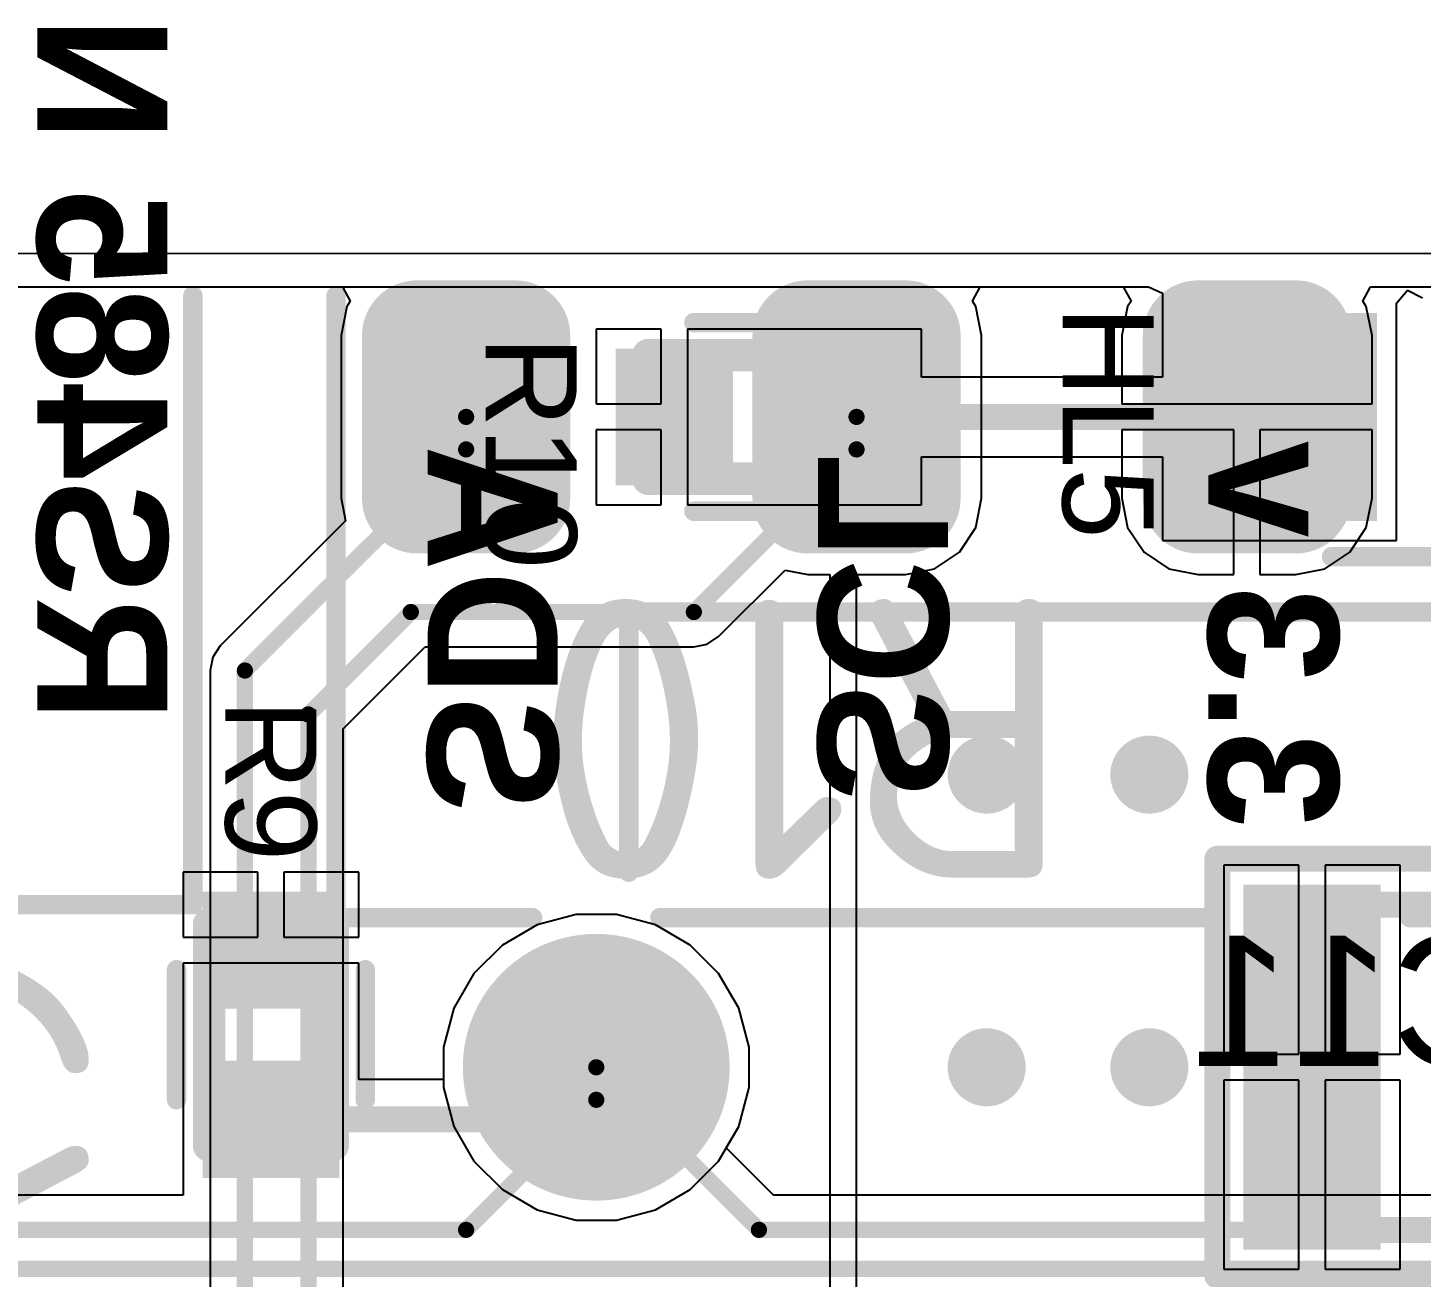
# Model space of a CAD drawing. Header units: inches. Extents: x -0.1 to 88.5, y -0.1 to 66.5.
# Drawn here: x 46.63 to 57.34, y 7.14 to 16.74 of the extents above; entities that cross this region are included whole.
import ezdxf

# ---------------------------------------------------------------- set-up
doc = ezdxf.new("R2010")
doc.units = ezdxf.units.IN
for name, color, linetype in [('Assembly Notes', 56, 'Continuous'), ('Bottom Layer', 5, 'Continuous'), ('Bottom Overlay', 54, 'Continuous'), ('Bottom Paste', 16, 'Continuous'), ('Bottom Solder', 6, 'Continuous'), ('Mechanical 13', 56, 'Continuous'), ('Mechanical 15', 56, 'Continuous'), ('Mechanical 16', 56, 'Continuous'), ('Mechanical 3', 76, 'Continuous'), ('Mechanical 5', 56, 'Continuous'), ('Multi-Layer', 9, 'Continuous'), ('Pad Holes', 156, 'Continuous'), ('Top Layer', 1, 'Continuous'), ('Top Overlay', 2, 'Continuous'), ('Top Paste', 8, 'Continuous'), ('Top Solder', 216, 'Continuous'), ('Via Holes', 16, 'Continuous')]:
    doc.layers.add(name, color=color, linetype=linetype)
doc.styles.add('Arial', font='', dxfattribs={"height": 0.2})
doc.styles.add('Century Gothic_Bold', font='', dxfattribs={"height": 0.2})
doc.styles.add('GOST type B', font='', dxfattribs={"height": 0.2})
doc.styles.get('Arial').set_extended_font_data('Arial')
doc.styles.get('Century Gothic_Bold').set_extended_font_data('Century Gothic', bold=True)
doc.styles.get('GOST type B').set_extended_font_data('GOST type B')

# ---------------------------------------------------------------- blocks, each defined once
blk = doc.blocks.new('SOT23_3_B_76')
at = {"layer": 'Bottom Layer'}
for points in [[(-1.506, 1.336), (-0.744, 1.336), (-0.744, 0.574), (-1.506, 0.574)], [(0.78, 0.383), (1.542, 0.383), (1.542, -0.379), (0.78, -0.379)], [(-1.506, -0.569), (-0.744, -0.569), (-0.744, -1.331), (-1.506, -1.331)]]:
    blk.add_hatch(color=5, dxfattribs=at).paths.add_polyline_path(points)
at = {"layer": 'Bottom Paste'}
for points in [[(-1.506, 1.336), (-0.744, 1.336), (-0.744, 0.574), (-1.506, 0.574)], [(0.78, 0.383), (1.542, 0.383), (1.542, -0.379), (0.78, -0.379)], [(-1.506, -0.569), (-0.744, -0.569), (-0.744, -1.331), (-1.506, -1.331)]]:
    blk.add_hatch(color=16, dxfattribs=at).paths.add_polyline_path(points)
at = {"layer": 'Bottom Solder'}
for points in [[(-1.556, 1.386), (-0.694, 1.386), (-0.694, 0.524), (-1.556, 0.524)], [(0.73, 0.433), (1.592, 0.433), (1.592, -0.429), (0.73, -0.429)], [(-1.556, -0.519), (-0.694, -0.519), (-0.694, -1.381), (-1.556, -1.381)]]:
    blk.add_hatch(color=6, dxfattribs=at).paths.add_polyline_path(points)
at = {"layer": 'Assembly Notes'}
for points in [[(-1.225, 1.55, 0.25, 0.25, 0), (1.275, 1.55, 0.25, 0.25, 0)], [(-1.225, -1.55, 0.25, 0.25, 0), (-1.225, 1.55, 0.25, 0.25, 0)], [(1.275, -1.55, 0.25, 0.25, 0), (1.275, 1.55, 0.25, 0.25, 0)], [(-1.225, -1.55, 0.25, 0.25, 0), (1.275, -1.55, 0.25, 0.25, 0)]]:
    blk.add_lwpolyline(points, format="xyseb", dxfattribs=at)
for points in [[(-1.288, 1.55, 0.125, 0.125, 1), (-1.163, 1.55, 0.125, 0.125, 1)], [(-1.288, 1.55, 0.125, 0.125, 1), (-1.163, 1.55, 0.125, 0.125, 1)], [(1.213, 1.55, 0.125, 0.125, 1), (1.338, 1.55, 0.125, 0.125, 1)], [(1.213, 1.55, 0.125, 0.125, 1), (1.338, 1.55, 0.125, 0.125, 1)], [(-1.288, -1.55, 0.125, 0.125, 1), (-1.163, -1.55, 0.125, 0.125, 1)], [(-1.288, -1.55, 0.125, 0.125, 1), (-1.163, -1.55, 0.125, 0.125, 1)], [(1.213, -1.55, 0.125, 0.125, 1), (1.338, -1.55, 0.125, 0.125, 1)], [(1.213, -1.55, 0.125, 0.125, 1), (1.338, -1.55, 0.125, 0.125, 1)]]:
    blk.add_lwpolyline(points, format="xyseb", close=True, dxfattribs=at)
at = {"layer": 'Bottom Overlay'}
for points in [[(-0.425, 1.503, 0.15, 0.15, 0), (0.653, 1.503, 0.15, 0.15, 0)], [(0.653, 0.775, 0.15, 0.15, 0), (0.653, 1.503, 0.15, 0.15, 0)], [(-0.625, -0.2, 0.15, 0.15, 0), (-0.625, 0.2, 0.15, 0.15, 0)], [(0.653, -1.503, 0.15, 0.15, 0), (0.653, -0.775, 0.15, 0.15, 0)], [(-0.375, -1.503, 0.15, 0.15, 0), (0.653, -1.503, 0.15, 0.15, 0)]]:
    blk.add_lwpolyline(points, format="xyseb", dxfattribs=at)
for points in [[(-0.462, 1.503, 0.075, 0.075, 1), (-0.387, 1.503, 0.075, 0.075, 1)], [(0.616, 1.503, 0.075, 0.075, 1), (0.691, 1.503, 0.075, 0.075, 1)], [(0.616, 1.503, 0.075, 0.075, 1), (0.691, 1.503, 0.075, 0.075, 1)], [(0.616, 0.775, 0.075, 0.075, 1), (0.691, 0.775, 0.075, 0.075, 1)], [(-0.663, 0.2, 0.075, 0.075, 1), (-0.587, 0.2, 0.075, 0.075, 1)], [(-0.663, -0.2, 0.075, 0.075, 1), (-0.587, -0.2, 0.075, 0.075, 1)], [(0.616, -0.775, 0.075, 0.075, 1), (0.691, -0.775, 0.075, 0.075, 1)], [(-0.412, -1.503, 0.075, 0.075, 1), (-0.337, -1.503, 0.075, 0.075, 1)], [(0.616, -1.503, 0.075, 0.075, 1), (0.691, -1.503, 0.075, 0.075, 1)], [(0.616, -1.503, 0.075, 0.075, 1), (0.691, -1.503, 0.075, 0.075, 1)]]:
    blk.add_lwpolyline(points, format="xyseb", close=True, dxfattribs=at)
at = {"layer": 'Assembly Notes', "style": 'GOST type B', "text_generation_flag": 2}
blk.add_text('D2', height=2.15, rotation=180, dxfattribs=at).set_placement((-0.025, -1.9))
blk = doc.blocks.new('1210C_B_79')
at = {"layer": 'Bottom Layer'}
for points in [[(-2.102, 1.353), (-1.148, 1.353), (-1.148, -1.353), (-2.102, -1.353)], [(1.148, 1.353), (2.102, 1.353), (2.102, -1.353), (1.148, -1.353)]]:
    blk.add_hatch(color=5, dxfattribs=at).paths.add_polyline_path(points)
at = {"layer": 'Bottom Paste'}
for points in [[(-2.102, 1.353), (-1.148, 1.353), (-1.148, -1.353), (-2.102, -1.353)], [(1.148, 1.353), (2.102, 1.353), (2.102, -1.353), (1.148, -1.353)]]:
    blk.add_hatch(color=16, dxfattribs=at).paths.add_polyline_path(points)
at = {"layer": 'Bottom Solder'}
for points in [[(-2.152, 1.403), (-1.098, 1.403), (-1.098, -1.403), (-2.152, -1.403)], [(1.098, 1.403), (2.152, 1.403), (2.152, -1.403), (1.098, -1.403)]]:
    blk.add_hatch(color=6, dxfattribs=at).paths.add_polyline_path(points)
at = {"layer": 'Bottom Overlay'}
for points in [[(0.75, 1.275, 0.15, 0.15, 0), (-0.75, 1.275, 0.15, 0.15, 0)], [(0, 0.925, 0.15, 0.15, 0), (0, 0, 0.15, 0.15, 0)], [(0, 0, 0.15, 0.15, 0), (0, -0.925, 0.15, 0.15, 0)], [(0.75, -1.275, 0.15, 0.15, 0), (-0.75, -1.275, 0.15, 0.15, 0)]]:
    blk.add_lwpolyline(points, format="xyseb", dxfattribs=at)
for points in [[(-0.788, 1.275, 0.075, 0.075, 1), (-0.713, 1.275, 0.075, 0.075, 1)], [(0.713, 1.275, 0.075, 0.075, 1), (0.788, 1.275, 0.075, 0.075, 1)], [(-0.038, 0.925, 0.075, 0.075, 1), (0.038, 0.925, 0.075, 0.075, 1)], [(-0.038, 0, 0.075, 0.075, 1), (0.038, 0, 0.075, 0.075, 1)], [(-0.038, 0, 0.075, 0.075, 1), (0.038, 0, 0.075, 0.075, 1)], [(-0.038, -0.925, 0.075, 0.075, 1), (0.038, -0.925, 0.075, 0.075, 1)], [(-0.788, -1.275, 0.075, 0.075, 1), (-0.713, -1.275, 0.075, 0.075, 1)], [(0.713, -1.275, 0.075, 0.075, 1), (0.788, -1.275, 0.075, 0.075, 1)]]:
    blk.add_lwpolyline(points, format="xyseb", close=True, dxfattribs=at)
at = {"layer": 'Mechanical 13'}
for points in [[(1.6, 1.25, 0.2, 0.2, 0), (-1.6, 1.25, 0.2, 0.2, 0)], [(-1.6, 1.25, 0.2, 0.2, 0), (-1.6, -1.25, 0.2, 0.2, 0)], [(1.6, 1.25, 0.2, 0.2, 0), (1.6, -1.25, 0.2, 0.2, 0)], [(1.6, -1.25, 0.2, 0.2, 0), (-1.6, -1.25, 0.2, 0.2, 0)]]:
    blk.add_lwpolyline(points, format="xyseb", dxfattribs=at)
for points in [[(-1.65, 1.25, 0.1, 0.1, 1), (-1.55, 1.25, 0.1, 0.1, 1)], [(-1.65, 1.25, 0.1, 0.1, 1), (-1.55, 1.25, 0.1, 0.1, 1)], [(1.55, 1.25, 0.1, 0.1, 1), (1.65, 1.25, 0.1, 0.1, 1)], [(1.55, 1.25, 0.1, 0.1, 1), (1.65, 1.25, 0.1, 0.1, 1)], [(-1.65, -1.25, 0.1, 0.1, 1), (-1.55, -1.25, 0.1, 0.1, 1)], [(-1.65, -1.25, 0.1, 0.1, 1), (-1.55, -1.25, 0.1, 0.1, 1)], [(1.55, -1.25, 0.1, 0.1, 1), (1.65, -1.25, 0.1, 0.1, 1)], [(1.55, -1.25, 0.1, 0.1, 1), (1.65, -1.25, 0.1, 0.1, 1)]]:
    blk.add_lwpolyline(points, format="xyseb", close=True, dxfattribs=at)
at = {"layer": 'Mechanical 15'}
for points in [[(2.352, 1.603, 0.2, 0.2, 0), (-2.352, 1.603, 0.2, 0.2, 0)], [(-2.352, 1.603, 0.2, 0.2, 0), (-2.352, -1.603, 0.2, 0.2, 0)], [(2.352, 1.603, 0.2, 0.2, 0), (2.352, -1.603, 0.2, 0.2, 0)], [(2.352, -1.603, 0.2, 0.2, 0), (-2.352, -1.603, 0.2, 0.2, 0)]]:
    blk.add_lwpolyline(points, format="xyseb", dxfattribs=at)
for points in [[(-2.402, 1.603, 0.1, 0.1, 1), (-2.302, 1.603, 0.1, 0.1, 1)], [(-2.402, 1.603, 0.1, 0.1, 1), (-2.302, 1.603, 0.1, 0.1, 1)], [(2.302, 1.603, 0.1, 0.1, 1), (2.402, 1.603, 0.1, 0.1, 1)], [(2.302, 1.603, 0.1, 0.1, 1), (2.402, 1.603, 0.1, 0.1, 1)], [(-2.402, -1.603, 0.1, 0.1, 1), (-2.302, -1.603, 0.1, 0.1, 1)], [(-2.402, -1.603, 0.1, 0.1, 1), (-2.302, -1.603, 0.1, 0.1, 1)], [(2.302, -1.603, 0.1, 0.1, 1), (2.402, -1.603, 0.1, 0.1, 1)], [(2.302, -1.603, 0.1, 0.1, 1), (2.402, -1.603, 0.1, 0.1, 1)]]:
    blk.add_lwpolyline(points, format="xyseb", close=True, dxfattribs=at)
at = {"layer": 'Mechanical 16'}
for points in [[(0, 0.5, 0.1, 0.1, 0), (0, -0.5, 0.1, 0.1, 0)], [(0.5, 0, 0.1, 0.1, 0), (-0.5, 0, 0.1, 0.1, 0)]]:
    blk.add_lwpolyline(points, format="xyseb", dxfattribs=at)
for points in [[(-0.025, 0.5, 0.05, 0.05, 1), (0.025, 0.5, 0.05, 0.05, 1)], [(-0.525, 0, 0.05, 0.05, 1), (-0.475, 0, 0.05, 0.05, 1)], [(0.475, 0, 0.05, 0.05, 1), (0.525, 0, 0.05, 0.05, 1)], [(-0.025, -0.5, 0.05, 0.05, 1), (0.025, -0.5, 0.05, 0.05, 1)]]:
    blk.add_lwpolyline(points, format="xyseb", close=True, dxfattribs=at)
at = {"layer": 'Mechanical 5'}
for points in [[(2.352, 1.603, 0.2, 0.2, 0), (-2.352, 1.603, 0.2, 0.2, 0)], [(-2.352, 1.603, 0.2, 0.2, 0), (-2.352, -1.603, 0.2, 0.2, 0)], [(2.352, 1.603, 0.2, 0.2, 0), (2.352, -1.603, 0.2, 0.2, 0)], [(2.352, -1.603, 0.2, 0.2, 0), (-2.352, -1.603, 0.2, 0.2, 0)]]:
    blk.add_lwpolyline(points, format="xyseb", dxfattribs=at)
for points in [[(-2.402, 1.603, 0.1, 0.1, 1), (-2.302, 1.603, 0.1, 0.1, 1)], [(-2.402, 1.603, 0.1, 0.1, 1), (-2.302, 1.603, 0.1, 0.1, 1)], [(2.302, 1.603, 0.1, 0.1, 1), (2.402, 1.603, 0.1, 0.1, 1)], [(2.302, 1.603, 0.1, 0.1, 1), (2.402, 1.603, 0.1, 0.1, 1)], [(-2.402, -1.603, 0.1, 0.1, 1), (-2.302, -1.603, 0.1, 0.1, 1)], [(-2.402, -1.603, 0.1, 0.1, 1), (-2.302, -1.603, 0.1, 0.1, 1)], [(2.302, -1.603, 0.1, 0.1, 1), (2.402, -1.603, 0.1, 0.1, 1)], [(2.302, -1.603, 0.1, 0.1, 1), (2.402, -1.603, 0.1, 0.1, 1)]]:
    blk.add_lwpolyline(points, format="xyseb", close=True, dxfattribs=at)
at = {"layer": 'Mechanical 5', "style": 'Arial', "text_generation_flag": 2}
blk.add_text('C11', height=1, rotation=180, dxfattribs=at).set_placement((0, -0.011))
blk = doc.blocks.new('SS_PAD_B_85')
at = {"layer": 'Bottom Layer'}
h = blk.add_hatch(color=5, dxfattribs=at)
edge = h.paths.add_edge_path()
edge.add_arc((0.625, 0.375), 0.375, 0, 90)
edge.add_line((0.625, 0.75), (-0.625, 0.75))
edge.add_arc((-0.625, 0.375), 0.375, 90, 180)
edge.add_line((-1, 0.375), (-1, -0.375))
edge.add_arc((-0.625, -0.375), 0.375, 180, 270)
edge.add_line((-0.625, -0.75), (0.625, -0.75))
edge.add_arc((0.625, -0.375), 0.375, 270, 360)
edge.add_line((1, -0.375), (1, 0.375))
at = {"layer": 'Bottom Paste'}
h = blk.add_hatch(color=16, dxfattribs=at)
edge = h.paths.add_edge_path()
edge.add_arc((0.625, 0.375), 0.375, 0, 90)
edge.add_line((0.625, 0.75), (-0.625, 0.75))
edge.add_arc((-0.625, 0.375), 0.375, 90, 180)
edge.add_line((-1, 0.375), (-1, -0.375))
edge.add_arc((-0.625, -0.375), 0.375, 180, 270)
edge.add_line((-0.625, -0.75), (0.625, -0.75))
edge.add_arc((0.625, -0.375), 0.375, 270, 360)
edge.add_line((1, -0.375), (1, 0.375))
at = {"layer": 'Bottom Solder'}
h = blk.add_hatch(color=6, dxfattribs=at)
edge = h.paths.add_edge_path()
edge.add_arc((0.625, 0.375), 0.425, 0, 90)
edge.add_line((0.625, 0.8), (-0.625, 0.8))
edge.add_arc((-0.625, 0.375), 0.425, 90, 180)
edge.add_line((-1.05, 0.375), (-1.05, -0.375))
edge.add_arc((-0.625, -0.375), 0.425, 180, 270)
edge.add_line((-0.625, -0.8), (0.625, -0.8))
edge.add_arc((0.625, -0.375), 0.425, 270, 360)
edge.add_line((1.05, -0.375), (1.05, 0.375))
blk = doc.blocks.new('SS_PAD_B_86')
at = {"layer": 'Bottom Layer'}
h = blk.add_hatch(color=5, dxfattribs=at)
edge = h.paths.add_edge_path()
edge.add_arc((0.625, 0.375), 0.375, 0, 90)
edge.add_line((0.625, 0.75), (-0.625, 0.75))
edge.add_arc((-0.625, 0.375), 0.375, 90, 180)
edge.add_line((-1, 0.375), (-1, -0.375))
edge.add_arc((-0.625, -0.375), 0.375, 180, 270)
edge.add_line((-0.625, -0.75), (0.625, -0.75))
edge.add_arc((0.625, -0.375), 0.375, 270, 360)
edge.add_line((1, -0.375), (1, 0.375))
at = {"layer": 'Bottom Paste'}
h = blk.add_hatch(color=16, dxfattribs=at)
edge = h.paths.add_edge_path()
edge.add_arc((0.625, 0.375), 0.375, 0, 90)
edge.add_line((0.625, 0.75), (-0.625, 0.75))
edge.add_arc((-0.625, 0.375), 0.375, 90, 180)
edge.add_line((-1, 0.375), (-1, -0.375))
edge.add_arc((-0.625, -0.375), 0.375, 180, 270)
edge.add_line((-0.625, -0.75), (0.625, -0.75))
edge.add_arc((0.625, -0.375), 0.375, 270, 360)
edge.add_line((1, -0.375), (1, 0.375))
at = {"layer": 'Bottom Solder'}
h = blk.add_hatch(color=6, dxfattribs=at)
edge = h.paths.add_edge_path()
edge.add_arc((0.625, 0.375), 0.425, 0, 90)
edge.add_line((0.625, 0.8), (-0.625, 0.8))
edge.add_arc((-0.625, 0.375), 0.425, 90, 180)
edge.add_line((-1.05, 0.375), (-1.05, -0.375))
edge.add_arc((-0.625, -0.375), 0.425, 180, 270)
edge.add_line((-0.625, -0.8), (0.625, -0.8))
edge.add_arc((0.625, -0.375), 0.425, 270, 360)
edge.add_line((1.05, -0.375), (1.05, 0.375))
blk = doc.blocks.new('SS_PAD_B_87')
at = {"layer": 'Bottom Layer'}
h = blk.add_hatch(color=5, dxfattribs=at)
edge = h.paths.add_edge_path()
edge.add_arc((0.625, 0.375), 0.375, 0, 90)
edge.add_line((0.625, 0.75), (-0.625, 0.75))
edge.add_arc((-0.625, 0.375), 0.375, 90, 180)
edge.add_line((-1, 0.375), (-1, -0.375))
edge.add_arc((-0.625, -0.375), 0.375, 180, 270)
edge.add_line((-0.625, -0.75), (0.625, -0.75))
edge.add_arc((0.625, -0.375), 0.375, 270, 360)
edge.add_line((1, -0.375), (1, 0.375))
at = {"layer": 'Bottom Paste'}
h = blk.add_hatch(color=16, dxfattribs=at)
edge = h.paths.add_edge_path()
edge.add_arc((0.625, 0.375), 0.375, 0, 90)
edge.add_line((0.625, 0.75), (-0.625, 0.75))
edge.add_arc((-0.625, 0.375), 0.375, 90, 180)
edge.add_line((-1, 0.375), (-1, -0.375))
edge.add_arc((-0.625, -0.375), 0.375, 180, 270)
edge.add_line((-0.625, -0.75), (0.625, -0.75))
edge.add_arc((0.625, -0.375), 0.375, 270, 360)
edge.add_line((1, -0.375), (1, 0.375))
at = {"layer": 'Bottom Solder'}
h = blk.add_hatch(color=6, dxfattribs=at)
edge = h.paths.add_edge_path()
edge.add_arc((0.625, 0.375), 0.425, 0, 90)
edge.add_line((0.625, 0.8), (-0.625, 0.8))
edge.add_arc((-0.625, 0.375), 0.425, 90, 180)
edge.add_line((-1.05, 0.375), (-1.05, -0.375))
edge.add_arc((-0.625, -0.375), 0.425, 180, 270)
edge.add_line((-0.625, -0.8), (0.625, -0.8))
edge.add_arc((0.625, -0.375), 0.425, 270, 360)
edge.add_line((1.05, -0.375), (1.05, 0.375))
blk = doc.blocks.new('B______DIP_12_12_94')
at = {"layer": 'Bottom Layer'}
h = blk.add_hatch(color=5, dxfattribs=at)
edge = h.paths.add_edge_path()
edge.add_arc((12.5, -5), 0.975, 0, 360)
at = {"layer": 'Bottom Solder'}
h = blk.add_hatch(color=6, dxfattribs=at)
edge = h.paths.add_edge_path()
edge.add_arc((12.5, -5), 1.025, 0, 360)
at = {"layer": 'Multi-Layer'}
h = blk.add_hatch(color=9, dxfattribs=at)
edge = h.paths.add_edge_path()
edge.add_arc((12.5, -5), 0.975, 0, 360)
at = {"layer": 'Pad Holes'}
h = blk.add_hatch(color=7, dxfattribs=at)
edge = h.paths.add_edge_path()
edge.add_arc((12.5, -5), 0.65, 0, 360)
at = {"layer": 'Top Layer'}
h = blk.add_hatch(color=1, dxfattribs=at)
edge = h.paths.add_edge_path()
edge.add_arc((12.5, -5), 0.975, 0, 360)
at = {"layer": 'Top Solder'}
h = blk.add_hatch(color=216, dxfattribs=at)
edge = h.paths.add_edge_path()
edge.add_arc((12.5, -5), 1.025, 0, 360)
at = {"layer": 'Top Overlay'}
for points in [[(12.25, -6.5, 0.15, 0.15, 0), (12.25, -8.5, 0.15, 0.15, 0)], [(12.25, -8.5, 0.15, 0.15, 0), (0.25, -8.5, 0.15, 0.15, 0)]]:
    blk.add_lwpolyline(points, format="xyseb", dxfattribs=at)
for points in [[(12.213, -6.5, 0.075, 0.075, 1), (12.288, -6.5, 0.075, 0.075, 1)], [(12.213, -8.5, 0.075, 0.075, 1), (12.288, -8.5, 0.075, 0.075, 1)], [(12.213, -8.5, 0.075, 0.075, 1), (12.288, -8.5, 0.075, 0.075, 1)]]:
    blk.add_lwpolyline(points, format="xyseb", close=True, dxfattribs=at)
blk = doc.blocks.new('0603R_104')
at = {"layer": 'Top Layer'}
for points in [[(-1.05, -0.475), (-1.05, 0.475), (-0.25, 0.475), (-0.25, -0.475)], [(0.25, -0.475), (0.25, 0.475), (1.05, 0.475), (1.05, -0.475)]]:
    blk.add_hatch(color=1, dxfattribs=at).paths.add_polyline_path(points)
at = {"layer": 'Top Paste'}
for points in [[(-1.05, -0.475), (-1.05, 0.475), (-0.25, 0.475), (-0.25, -0.475)], [(0.25, -0.475), (0.25, 0.475), (1.05, 0.475), (1.05, -0.475)]]:
    blk.add_hatch(color=8, dxfattribs=at).paths.add_polyline_path(points)
at = {"layer": 'Top Solder'}
for points in [[(-1.1, -0.525), (-1.1, 0.525), (-0.2, 0.525), (-0.2, -0.525)], [(0.2, -0.525), (0.2, 0.525), (1.1, 0.525), (1.1, -0.525)]]:
    blk.add_hatch(color=216, dxfattribs=at).paths.add_polyline_path(points)
at = {"layer": 'Assembly Notes'}
for points in [[(0.85, 0.475, 0.25, 0.25, 0), (-0.85, 0.475, 0.25, 0.25, 0)], [(-0.85, 0.475, 0.25, 0.25, 0), (-0.85, -0.475, 0.25, 0.25, 0)], [(0.85, 0.475, 0.25, 0.25, 0), (0.85, -0.475, 0.25, 0.25, 0)], [(0.85, -0.475, 0.25, 0.25, 0), (-0.85, -0.475, 0.25, 0.25, 0)]]:
    blk.add_lwpolyline(points, format="xyseb", dxfattribs=at)
for points in [[(-0.913, 0.475, 0.125, 0.125, 1), (-0.788, 0.475, 0.125, 0.125, 1)], [(-0.913, 0.475, 0.125, 0.125, 1), (-0.788, 0.475, 0.125, 0.125, 1)], [(0.787, 0.475, 0.125, 0.125, 1), (0.912, 0.475, 0.125, 0.125, 1)], [(0.787, 0.475, 0.125, 0.125, 1), (0.912, 0.475, 0.125, 0.125, 1)], [(-0.913, -0.475, 0.125, 0.125, 1), (-0.788, -0.475, 0.125, 0.125, 1)], [(-0.913, -0.475, 0.125, 0.125, 1), (-0.788, -0.475, 0.125, 0.125, 1)], [(0.787, -0.475, 0.125, 0.125, 1), (0.912, -0.475, 0.125, 0.125, 1)], [(0.787, -0.475, 0.125, 0.125, 1), (0.912, -0.475, 0.125, 0.125, 1)]]:
    blk.add_lwpolyline(points, format="xyseb", close=True, dxfattribs=at)
at = {"layer": 'Top Overlay'}
for points in [[(0.5, 0.725, 0.15, 0.15, 0), (-0.5, 0.725, 0.15, 0.15, 0)], [(0.5, -0.725, 0.15, 0.15, 0), (-0.5, -0.725, 0.15, 0.15, 0)]]:
    blk.add_lwpolyline(points, format="xyseb", dxfattribs=at)
for points in [[(-0.537, 0.725, 0.075, 0.075, 1), (-0.462, 0.725, 0.075, 0.075, 1)], [(0.462, 0.725, 0.075, 0.075, 1), (0.537, 0.725, 0.075, 0.075, 1)], [(-0.537, -0.725, 0.075, 0.075, 1), (-0.462, -0.725, 0.075, 0.075, 1)], [(0.462, -0.725, 0.075, 0.075, 1), (0.537, -0.725, 0.075, 0.075, 1)]]:
    blk.add_lwpolyline(points, format="xyseb", close=True, dxfattribs=at)
at = {"layer": 'Assembly Notes', "style": 'GOST type B'}
blk.add_text('R10', height=2.15, dxfattribs=at).set_placement((-2.4, 1.4))
blk = doc.blocks.new('0603R_105')
at = {"layer": 'Top Layer'}
for points in [[(-1.05, -0.475), (-1.05, 0.475), (-0.25, 0.475), (-0.25, -0.475)], [(0.25, -0.475), (0.25, 0.475), (1.05, 0.475), (1.05, -0.475)]]:
    blk.add_hatch(color=1, dxfattribs=at).paths.add_polyline_path(points)
at = {"layer": 'Top Paste'}
for points in [[(-1.05, -0.475), (-1.05, 0.475), (-0.25, 0.475), (-0.25, -0.475)], [(0.25, -0.475), (0.25, 0.475), (1.05, 0.475), (1.05, -0.475)]]:
    blk.add_hatch(color=8, dxfattribs=at).paths.add_polyline_path(points)
at = {"layer": 'Top Solder'}
for points in [[(-1.1, -0.525), (-1.1, 0.525), (-0.2, 0.525), (-0.2, -0.525)], [(0.2, -0.525), (0.2, 0.525), (1.1, 0.525), (1.1, -0.525)]]:
    blk.add_hatch(color=216, dxfattribs=at).paths.add_polyline_path(points)
at = {"layer": 'Assembly Notes'}
for points in [[(-0.85, 0.475, 0.25, 0.25, 0), (0.85, 0.475, 0.25, 0.25, 0)], [(-0.85, 0.475, 0.25, 0.25, 0), (-0.85, -0.475, 0.25, 0.25, 0)], [(0.85, 0.475, 0.25, 0.25, 0), (0.85, -0.475, 0.25, 0.25, 0)], [(-0.85, -0.475, 0.25, 0.25, 0), (0.85, -0.475, 0.25, 0.25, 0)]]:
    blk.add_lwpolyline(points, format="xyseb", dxfattribs=at)
for points in [[(-0.913, 0.475, 0.125, 0.125, 1), (-0.788, 0.475, 0.125, 0.125, 1)], [(-0.913, 0.475, 0.125, 0.125, 1), (-0.788, 0.475, 0.125, 0.125, 1)], [(0.787, 0.475, 0.125, 0.125, 1), (0.912, 0.475, 0.125, 0.125, 1)], [(0.787, 0.475, 0.125, 0.125, 1), (0.912, 0.475, 0.125, 0.125, 1)], [(-0.913, -0.475, 0.125, 0.125, 1), (-0.788, -0.475, 0.125, 0.125, 1)], [(-0.913, -0.475, 0.125, 0.125, 1), (-0.788, -0.475, 0.125, 0.125, 1)], [(0.787, -0.475, 0.125, 0.125, 1), (0.912, -0.475, 0.125, 0.125, 1)], [(0.787, -0.475, 0.125, 0.125, 1), (0.912, -0.475, 0.125, 0.125, 1)]]:
    blk.add_lwpolyline(points, format="xyseb", close=True, dxfattribs=at)
at = {"layer": 'Top Overlay'}
for points in [[(-0.5, 0.725, 0.15, 0.15, 0), (0.5, 0.725, 0.15, 0.15, 0)], [(-0.5, -0.725, 0.15, 0.15, 0), (0.5, -0.725, 0.15, 0.15, 0)]]:
    blk.add_lwpolyline(points, format="xyseb", dxfattribs=at)
for points in [[(-0.537, 0.725, 0.075, 0.075, 1), (-0.462, 0.725, 0.075, 0.075, 1)], [(0.462, 0.725, 0.075, 0.075, 1), (0.537, 0.725, 0.075, 0.075, 1)], [(-0.537, -0.725, 0.075, 0.075, 1), (-0.462, -0.725, 0.075, 0.075, 1)], [(0.462, -0.725, 0.075, 0.075, 1), (0.537, -0.725, 0.075, 0.075, 1)]]:
    blk.add_lwpolyline(points, format="xyseb", close=True, dxfattribs=at)
at = {"layer": 'Assembly Notes', "style": 'GOST type B'}
blk.add_text('R9', height=2.15, dxfattribs=at).set_placement((-2.4, 1.4))
blk = doc.blocks.new('0805D_116')
at = {"layer": 'Top Layer'}
for points in [[(-1.7, -0.75), (-1.7, 0.75), (-0.3, 0.75), (-0.3, -0.75)], [(0.3, -0.75), (0.3, 0.75), (1.7, 0.75), (1.7, -0.75)]]:
    blk.add_hatch(color=1, dxfattribs=at).paths.add_polyline_path(points)
at = {"layer": 'Top Paste'}
for points in [[(-1.7, -0.75), (-1.7, 0.75), (-0.3, 0.75), (-0.3, -0.75)], [(0.3, -0.75), (0.3, 0.75), (1.7, 0.75), (1.7, -0.75)]]:
    blk.add_hatch(color=8, dxfattribs=at).paths.add_polyline_path(points)
at = {"layer": 'Top Solder'}
for points in [[(-1.75, -0.8), (-1.75, 0.8), (-0.25, 0.8), (-0.25, -0.8)], [(0.25, -0.8), (0.25, 0.8), (1.75, 0.8), (1.75, -0.8)]]:
    blk.add_hatch(color=216, dxfattribs=at).paths.add_polyline_path(points)
at = {"layer": 'Top Overlay'}
for points in [[(1.975, 0.425, 0.15, 0.15, 0), (1.975, 0.931, 0.15, 0.15, 0)], [(1.975, -1.075, 0.15, 0.15, 0), (1.975, -0.425, 0.15, 0.15, 0)], [(-0.6, -1.075, 0.15, 0.15, 0), (0.6, -1.075, 0.15, 0.15, 0)], [(1.325, -1.075, 0.15, 0.15, 0), (1.975, -1.075, 0.15, 0.15, 0)]]:
    blk.add_lwpolyline(points, format="xyseb", dxfattribs=at)
for points in [[(1.937, 0.931, 0.075, 0.075, 1), (2.013, 0.931, 0.075, 0.075, 1)], [(1.937, 0.425, 0.075, 0.075, 1), (2.013, 0.425, 0.075, 0.075, 1)], [(1.937, -0.425, 0.075, 0.075, 1), (2.013, -0.425, 0.075, 0.075, 1)], [(-0.637, -1.075, 0.075, 0.075, 1), (-0.562, -1.075, 0.075, 0.075, 1)], [(0.562, -1.075, 0.075, 0.075, 1), (0.637, -1.075, 0.075, 0.075, 1)], [(1.288, -1.075, 0.075, 0.075, 1), (1.363, -1.075, 0.075, 0.075, 1)], [(1.937, -1.075, 0.075, 0.075, 1), (2.013, -1.075, 0.075, 0.075, 1)], [(1.937, -1.075, 0.075, 0.075, 1), (2.013, -1.075, 0.075, 0.075, 1)]]:
    blk.add_lwpolyline(points, format="xyseb", close=True, dxfattribs=at)

msp = doc.modelspace()

# ---------------------------------------------------------------- hatches: boundary and pattern name
at = {"layer": 'Bottom Layer'}
h = msp.add_hatch(color=5, dxfattribs=at)
edge = h.paths.add_edge_path()
edge.add_arc((54, 11), 0.3, 0, 360)
h = msp.add_hatch(color=5, dxfattribs=at)
edge = h.paths.add_edge_path()
edge.add_arc((55.25, 11), 0.3, 0, 360)
h = msp.add_hatch(color=5, dxfattribs=at)
edge = h.paths.add_edge_path()
edge.add_arc((54, 8.75), 0.3, 0, 360)
h = msp.add_hatch(color=5, dxfattribs=at)
edge = h.paths.add_edge_path()
edge.add_arc((55.25, 8.75), 0.3, 0, 360)
at = {"layer": 'Top Layer'}
h = msp.add_hatch(color=1, dxfattribs=at)
edge = h.paths.add_edge_path()
edge.add_arc((54, 11), 0.3, 0, 360)
h = msp.add_hatch(color=1, dxfattribs=at)
edge = h.paths.add_edge_path()
edge.add_arc((55.25, 11), 0.3, 0, 360)
h = msp.add_hatch(color=1, dxfattribs=at)
edge = h.paths.add_edge_path()
edge.add_arc((54, 8.75), 0.3, 0, 360)
h = msp.add_hatch(color=1, dxfattribs=at)
edge = h.paths.add_edge_path()
edge.add_arc((55.25, 8.75), 0.3, 0, 360)
at = {"layer": 'Via Holes'}
h = msp.add_hatch(color=7, dxfattribs=at)
edge = h.paths.add_edge_path()
edge.add_arc((54, 11), 0.15, 0, 360)
h = msp.add_hatch(color=7, dxfattribs=at)
edge = h.paths.add_edge_path()
edge.add_arc((55.25, 11), 0.15, 0, 360)
h = msp.add_hatch(color=7, dxfattribs=at)
edge = h.paths.add_edge_path()
edge.add_arc((54, 8.75), 0.15, 0, 360)
h = msp.add_hatch(color=7, dxfattribs=at)
edge = h.paths.add_edge_path()
edge.add_arc((55.25, 8.75), 0.15, 0, 360)

# ---------------------------------------------------------------- linework, layer by layer
at = {"layer": 'Bottom Layer'}
for p, q in [((46.45, 14.751), (49.05, 14.751)), ((49.05, 14.751), (49.11, 14.639)), ((53.89, 14.639), (53.95, 14.751)), ((53.95, 14.751), (55.05, 14.751)), ((55.05, 14.751), (55.11, 14.639)), ((56.89, 14.639), (56.95, 14.751)), ((56.95, 14.751), (58, 14.751)), ((49.083, 14.599), (49.039, 14.375)), ((49.11, 14.639), (49.083, 14.599)), ((53.917, 14.599), (53.89, 14.639)), ((53.961, 14.375), (53.917, 14.599)), ((55.083, 14.599), (55.039, 14.375)), ((55.11, 14.639), (55.083, 14.599)), ((56.917, 14.599), (56.89, 14.639)), ((56.961, 14.375), (56.917, 14.599)), ((49.039, 14.375), (49.039, 13.125)), ((53.961, 13.125), (53.961, 14.375)), ((55.039, 14.375), (55.039, 13.85)), ((56.961, 13.85), (56.961, 14.375)), ((55.039, 13.85), (56.961, 13.85)), ((55.9, 13.65), (55.039, 13.65)), ((55.039, 13.65), (55.039, 13.125)), ((55.9, 12.539), (55.9, 13.65)), ((56.961, 13.65), (56.1, 13.65)), ((56.1, 13.65), (56.1, 12.539)), ((56.961, 13.125), (56.961, 13.65)), ((49.039, 13.125), (49.073, 12.952)), ((53.917, 12.901), (53.961, 13.125)), ((55.039, 13.125), (55.083, 12.901)), ((56.917, 12.901), (56.961, 13.125)), ((49.073, 12.952), (48.111, 11.989)), ((53.79, 12.71), (53.917, 12.901)), ((55.083, 12.901), (55.21, 12.71)), ((56.79, 12.71), (56.917, 12.901)), ((53.599, 12.583), (53.79, 12.71)), ((55.21, 12.71), (55.401, 12.583)), ((56.599, 12.583), (56.79, 12.71)), ((51.939, 12.061), (52.452, 12.573)), ((52.452, 12.573), (52.625, 12.539)), ((52.625, 12.539), (52.796, 12.539)), ((52.796, 12.539), (52.796, 9.5)), ((53, 9.5), (53, 12.539)), ((53, 12.539), (53.375, 12.539)), ((53.375, 12.539), (53.599, 12.583)), ((55.401, 12.583), (55.625, 12.539)), ((55.625, 12.539), (55.9, 12.539)), ((56.1, 12.539), (56.375, 12.539)), ((56.375, 12.539), (56.599, 12.583)), ((51.75, 11.982), (51.852, 12.003)), ((51.852, 12.003), (51.939, 12.061)), ((48.053, 11.902), (48.032, 11.8)), ((48.111, 11.989), (48.053, 11.902)), ((49.055, 11.352), (49.686, 11.982)), ((49.686, 11.982), (51.75, 11.982)), ((51.75, 11.982), (51.75, 11.982)), ((48.032, 11.8), (48.032, 11.8)), ((48.032, 11.8), (48.032, 6.93)), ((49.055, 6.188), (49.055, 11.352)), ((56.4, 10.303), (55.823, 10.303)), ((55.823, 10.303), (55.823, 8.85)), ((56.4, 8.85), (56.4, 10.303)), ((57.177, 10.303), (56.6, 10.303)), ((56.6, 10.303), (56.6, 8.85)), ((57.177, 8.85), (57.177, 10.303)), ((50.845, 9.925), (50.546, 9.845)), ((51.155, 9.925), (50.845, 9.925)), ((51.454, 9.845), (51.155, 9.925)), ((50.546, 9.845), (50.279, 9.69)), ((51.721, 9.69), (51.454, 9.845)), ((50.279, 9.69), (50.06, 9.471)), ((51.94, 9.471), (51.721, 9.69)), ((50.06, 9.471), (49.905, 9.204)), ((52.095, 9.204), (51.94, 9.471)), ((52.796, 9.5), (52.796, 0.261)), ((53, 0.261), (53, 9.5)), ((49.905, 9.204), (49.825, 8.905)), ((52.175, 8.905), (52.095, 9.204)), ((49.825, 8.905), (49.825, 8.595)), ((52.175, 8.595), (52.175, 8.905)), ((55.823, 8.85), (56.4, 8.85)), ((56.6, 8.85), (57.177, 8.85)), ((49.825, 8.595), (49.905, 8.296)), ((52.095, 8.296), (52.175, 8.595)), ((56.4, 8.65), (55.823, 8.65)), ((55.823, 8.65), (55.823, 7.197)), ((56.4, 7.197), (56.4, 8.65)), ((57.177, 8.65), (56.6, 8.65)), ((56.6, 8.65), (56.6, 7.197)), ((57.177, 7.197), (57.177, 8.65)), ((49.905, 8.296), (50.06, 8.029)), ((51.94, 8.029), (52.095, 8.296)), ((50.06, 8.029), (50.279, 7.81)), ((51.721, 7.81), (51.94, 8.029)), ((50.279, 7.81), (50.546, 7.655)), ((51.454, 7.655), (51.721, 7.81)), ((50.546, 7.655), (50.845, 7.575)), ((51.155, 7.575), (51.454, 7.655)), ((50.845, 7.575), (51.155, 7.575)), ((55.823, 7.197), (56.4, 7.197)), ((56.6, 7.197), (57.177, 7.197))]:
    msp.add_line(p, q, dxfattribs=at)
for points in [[(50, 13.5, 0.125, 0.125, 0), (50, 13.75, 0.125, 0.125, 0)], [(53, 13.5, 0.125, 0.125, 0), (53, 13.75, 0.125, 0.125, 0)], [(48.3, 11.8, 0.125, 0.125, 0), (50, 13.5, 0.125, 0.125, 0)], [(51.75, 12.25, 0.125, 0.125, 0), (53, 13.5, 0.125, 0.125, 0)], [(48.788, 11.462, 0.125, 0.125, 0), (49.575, 12.25, 0.125, 0.125, 0)], [(49.575, 12.25, 0.125, 0.125, 0), (51.75, 12.25, 0.125, 0.125, 0)], [(48.3, 6.5, 0.125, 0.125, 0), (48.3, 11.8, 0.125, 0.125, 0)], [(48.788, 6.188, 0.125, 0.125, 0), (48.788, 11.462, 0.125, 0.125, 0)]]:
    msp.add_lwpolyline(points, format="xyseb", dxfattribs=at)
for points in [[(49.969, 13.75, 0.0625, 0.0625, 1), (50.031, 13.75, 0.0625, 0.0625, 1)], [(52.969, 13.75, 0.0625, 0.0625, 1), (53.031, 13.75, 0.0625, 0.0625, 1)], [(49.969, 13.5, 0.0625, 0.0625, 1), (50.031, 13.5, 0.0625, 0.0625, 1)], [(49.969, 13.5, 0.0625, 0.0625, 1), (50.031, 13.5, 0.0625, 0.0625, 1)], [(52.969, 13.5, 0.0625, 0.0625, 1), (53.031, 13.5, 0.0625, 0.0625, 1)], [(52.969, 13.5, 0.0625, 0.0625, 1), (53.031, 13.5, 0.0625, 0.0625, 1)], [(49.544, 12.25, 0.0625, 0.0625, 1), (49.606, 12.25, 0.0625, 0.0625, 1)], [(49.544, 12.25, 0.0625, 0.0625, 1), (49.606, 12.25, 0.0625, 0.0625, 1)], [(51.719, 12.25, 0.0625, 0.0625, 1), (51.781, 12.25, 0.0625, 0.0625, 1)], [(51.719, 12.25, 0.0625, 0.0625, 1), (51.781, 12.25, 0.0625, 0.0625, 1)], [(48.269, 11.8, 0.0625, 0.0625, 1), (48.331, 11.8, 0.0625, 0.0625, 1)], [(48.269, 11.8, 0.0625, 0.0625, 1), (48.331, 11.8, 0.0625, 0.0625, 1)], [(48.756, 11.462, 0.0625, 0.0625, 1), (48.819, 11.462, 0.0625, 0.0625, 1)], [(48.756, 11.462, 0.0625, 0.0625, 1), (48.819, 11.462, 0.0625, 0.0625, 1)]]:
    msp.add_lwpolyline(points, format="xyseb", close=True, dxfattribs=at)
at = {"layer": 'Bottom Overlay'}
for points in [[(47.9, 10, 0.15, 0.15, 0), (47.9, 14.681, 0.15, 0.15, 0)], [(49, 9.9, 0.15, 0.15, 0), (49, 14.681, 0.15, 0.15, 0)], [(46.26, 10, 0.15, 0.15, 0), (47.9, 10, 0.15, 0.15, 0)], [(49, 9.9, 0.15, 0.15, 0), (50.51, 9.9, 0.15, 0.15, 0)], [(51.49, 9.9, 0.15, 0.15, 0), (55.748, 9.9, 0.15, 0.15, 0)], [(57.252, 9.9, 0.15, 0.15, 0), (58.998, 9.9, 0.15, 0.15, 0)]]:
    msp.add_lwpolyline(points, format="xyseb", dxfattribs=at)
for points in [[(47.863, 14.681, 0.075, 0.075, 1), (47.938, 14.681, 0.075, 0.075, 1)], [(48.963, 14.681, 0.075, 0.075, 1), (49.038, 14.681, 0.075, 0.075, 1)], [(47.863, 10, 0.075, 0.075, 1), (47.938, 10, 0.075, 0.075, 1)], [(47.863, 10, 0.075, 0.075, 1), (47.938, 10, 0.075, 0.075, 1)], [(48.963, 9.9, 0.075, 0.075, 1), (49.038, 9.9, 0.075, 0.075, 1)], [(48.963, 9.9, 0.075, 0.075, 1), (49.038, 9.9, 0.075, 0.075, 1)], [(50.473, 9.9, 0.075, 0.075, 1), (50.548, 9.9, 0.075, 0.075, 1)], [(51.452, 9.9, 0.075, 0.075, 1), (51.527, 9.9, 0.075, 0.075, 1)], [(55.71, 9.9, 0.075, 0.075, 1), (55.785, 9.9, 0.075, 0.075, 1)], [(57.215, 9.9, 0.075, 0.075, 1), (57.29, 9.9, 0.075, 0.075, 1)]]:
    msp.add_lwpolyline(points, format="xyseb", close=True, dxfattribs=at)
at = {"layer": 'Mechanical 3'}
msp.add_lwpolyline([(20.506, 15.006, 0.0127, 0.0127, 0), (85.506, 15.006, 0.0127, 0.0127, 0)], format="xyseb", dxfattribs=at)
at = {"layer": 'Top Layer'}
for p, q in [((36.256, 14.751), (55.244, 14.751)), ((55.244, 14.751), (55.35, 14.7)), ((55.35, 14.7), (55.35, 14.624)), ((57.15, 14.624), (57.233, 14.724)), ((57.233, 14.724), (57.35, 14.666)), ((55.35, 14.624), (55.35, 14.056)), ((57.15, 12.8), (57.15, 14.624)), ((51.5, 14.425), (51, 14.425)), ((51, 14.425), (51, 13.85)), ((51.5, 13.85), (51.5, 14.425)), ((52.173, 14.425), (51.7, 14.425)), ((51.7, 14.425), (51.7, 13.75)), ((52.2, 14.425), (52.173, 14.425)), ((52.3, 14.425), (52.2, 14.425)), ((52.327, 14.425), (52.3, 14.425)), ((53.5, 14.425), (52.327, 14.425)), ((53.5, 14.056), (53.5, 14.425)), ((55.35, 14.056), (53.5, 14.056)), ((51, 13.85), (51.5, 13.85)), ((51.7, 13.75), (51.7, 13.075)), ((51.5, 13.65), (51, 13.65)), ((51, 13.65), (51, 13.075)), ((51.5, 13.075), (51.5, 13.65)), ((53.5, 13.075), (53.5, 13.444)), ((53.5, 13.444), (55.35, 13.444)), ((55.35, 13.444), (55.35, 12.8)), ((51, 13.075), (51.5, 13.075)), ((51.7, 13.075), (52.173, 13.075)), ((52.173, 13.075), (52.2, 13.075)), ((52.2, 13.075), (52.3, 13.075)), ((52.3, 13.075), (52.327, 13.075)), ((52.327, 13.075), (53.5, 13.075)), ((55.35, 12.8), (57.15, 12.8)), ((48.4, 10.25), (47.825, 10.25)), ((47.825, 10.25), (47.825, 9.75)), ((48.4, 9.75), (48.4, 10.25)), ((49.175, 10.25), (48.6, 10.25)), ((48.6, 10.25), (48.6, 9.75)), ((49.175, 9.75), (49.175, 10.25)), ((50.845, 9.925), (50.546, 9.845)), ((51.155, 9.925), (50.845, 9.925)), ((51.454, 9.845), (51.155, 9.925)), ((47.825, 9.75), (48.4, 9.75)), ((48.6, 9.75), (49.175, 9.75)), ((50.546, 9.845), (50.279, 9.69)), ((51.721, 9.69), (51.454, 9.845)), ((50.279, 9.69), (50.06, 9.471)), ((51.94, 9.471), (51.721, 9.69)), ((48.5, 9.55), (47.825, 9.55)), ((47.825, 9.55), (47.825, 9.077)), ((49.175, 9.55), (48.5, 9.55)), ((49.175, 9.077), (49.175, 9.55)), ((50.06, 9.471), (49.905, 9.204)), ((52.095, 9.204), (51.94, 9.471)), ((49.905, 9.204), (49.825, 8.905)), ((52.175, 8.905), (52.095, 9.204)), ((47.825, 9.077), (47.825, 9.05)), ((47.825, 9.05), (47.825, 8.95)), ((49.175, 9.05), (49.175, 9.077)), ((49.175, 8.95), (49.175, 9.05)), ((47.825, 8.95), (47.825, 8.923)), ((47.825, 8.923), (47.825, 7.768)), ((49.175, 8.923), (49.175, 8.95)), ((49.175, 8.656), (49.175, 8.923)), ((49.825, 8.905), (49.825, 8.656)), ((52.175, 8.595), (52.175, 8.905)), ((49.825, 8.656), (49.175, 8.656)), ((52.095, 8.296), (52.175, 8.595)), ((51.999, 8.13), (52.095, 8.296)), ((52.361, 7.768), (51.999, 8.13)), ((47.825, 7.768), (41.359, 7.768)), ((62.139, 7.768), (52.361, 7.768))]:
    msp.add_line(p, q, dxfattribs=at)
for points in [[(52.9, 13.75, 0.2, 0.2, 0), (56.25, 13.75, 0.2, 0.2, 0)], [(50.126, 8.35, 0.2, 0.2, 0), (50.526, 8.75, 0.2, 0.2, 0)], [(50.526, 8.75, 0.2, 0.2, 0), (51, 8.75, 0.2, 0.2, 0)], [(51, 8.5, 0.125, 0.125, 0), (51, 8.75, 0.125, 0.125, 0)], [(51, 8.75, 0.125, 0.125, 0), (52.25, 7.5, 0.125, 0.125, 0)], [(50, 7.5, 0.125, 0.125, 0), (51, 8.5, 0.125, 0.125, 0)], [(48.5, 8.35, 0.2, 0.2, 0), (50.126, 8.35, 0.2, 0.2, 0)], [(21.3, 7.5, 0.125, 0.125, 0), (50, 7.5, 0.125, 0.125, 0)], [(52.25, 7.5, 0.125, 0.125, 0), (62.25, 7.5, 0.125, 0.125, 0)], [(20.8, 7.2, 0.125, 0.125, 0), (72.45, 7.2, 0.125, 0.125, 0)]]:
    msp.add_lwpolyline(points, format="xyseb", dxfattribs=at)
for points in [[(52.85, 13.75, 0.1, 0.1, 1), (52.95, 13.75, 0.1, 0.1, 1)], [(56.2, 13.75, 0.1, 0.1, 1), (56.3, 13.75, 0.1, 0.1, 1)], [(50.476, 8.75, 0.1, 0.1, 1), (50.576, 8.75, 0.1, 0.1, 1)], [(50.476, 8.75, 0.1, 0.1, 1), (50.576, 8.75, 0.1, 0.1, 1)], [(50.95, 8.75, 0.1, 0.1, 1), (51.05, 8.75, 0.1, 0.1, 1)], [(50.969, 8.75, 0.0625, 0.0625, 1), (51.031, 8.75, 0.0625, 0.0625, 1)], [(50.969, 8.75, 0.0625, 0.0625, 1), (51.031, 8.75, 0.0625, 0.0625, 1)], [(50.969, 8.5, 0.0625, 0.0625, 1), (51.031, 8.5, 0.0625, 0.0625, 1)], [(50.969, 8.5, 0.0625, 0.0625, 1), (51.031, 8.5, 0.0625, 0.0625, 1)], [(48.45, 8.35, 0.1, 0.1, 1), (48.55, 8.35, 0.1, 0.1, 1)], [(50.076, 8.35, 0.1, 0.1, 1), (50.176, 8.35, 0.1, 0.1, 1)], [(50.076, 8.35, 0.1, 0.1, 1), (50.176, 8.35, 0.1, 0.1, 1)], [(49.969, 7.5, 0.0625, 0.0625, 1), (50.031, 7.5, 0.0625, 0.0625, 1)], [(49.969, 7.5, 0.0625, 0.0625, 1), (50.031, 7.5, 0.0625, 0.0625, 1)], [(52.219, 7.5, 0.0625, 0.0625, 1), (52.281, 7.5, 0.0625, 0.0625, 1)], [(52.219, 7.5, 0.0625, 0.0625, 1), (52.281, 7.5, 0.0625, 0.0625, 1)]]:
    msp.add_lwpolyline(points, format="xyseb", close=True, dxfattribs=at)

# ---------------------------------------------------------------- block references
for name, p, rotation in [('SS_PAD_B_86', (50, 13.75), 90), ('SS_PAD_B_87', (53, 13.75), 90), ('SS_PAD_B_85', (56, 13.75), 90), ('0603R_104', (52.25, 13.75), 180), ('B______DIP_12_12_94', (63.5, 3.75), 180), ('1210C_B_79', (58.125, 8.75), 180), ('0603R_105', (48.5, 9), 90)]:
    msp.add_blockref(name, p, dxfattribs=dict(rotation=rotation))
for name, p in [('0805D_116', (57.25, 13.75)), ('SOT23_3_B_76', (44, 6.25))]:
    msp.add_blockref(name, p)

# ---------------------------------------------------------------- texts
at = {"layer": 'Bottom Overlay', "style": 'Century Gothic_Bold', "text_generation_flag": 2}
for s, p in [('RS485 N', (46.704, 11.405)), ('SDA', (49.704, 10.711)), ('3.3 v', (55.704, 10.593)), ('SCL', (52.704, 10.8))]:
    msp.add_text(s, height=1, rotation=270, dxfattribs=at).set_placement(p)
at = {"layer": 'Top Overlay', "style": 'Arial'}
for s, p in [('HL5', (54.583, 14.606)), ('R10', (50.15, 14.375)), ('R9', (48.15, 11.583))]:
    msp.add_text(s, height=0.7, rotation=270, dxfattribs=at).set_placement(p)

doc.saveas('drawing.dxf')
